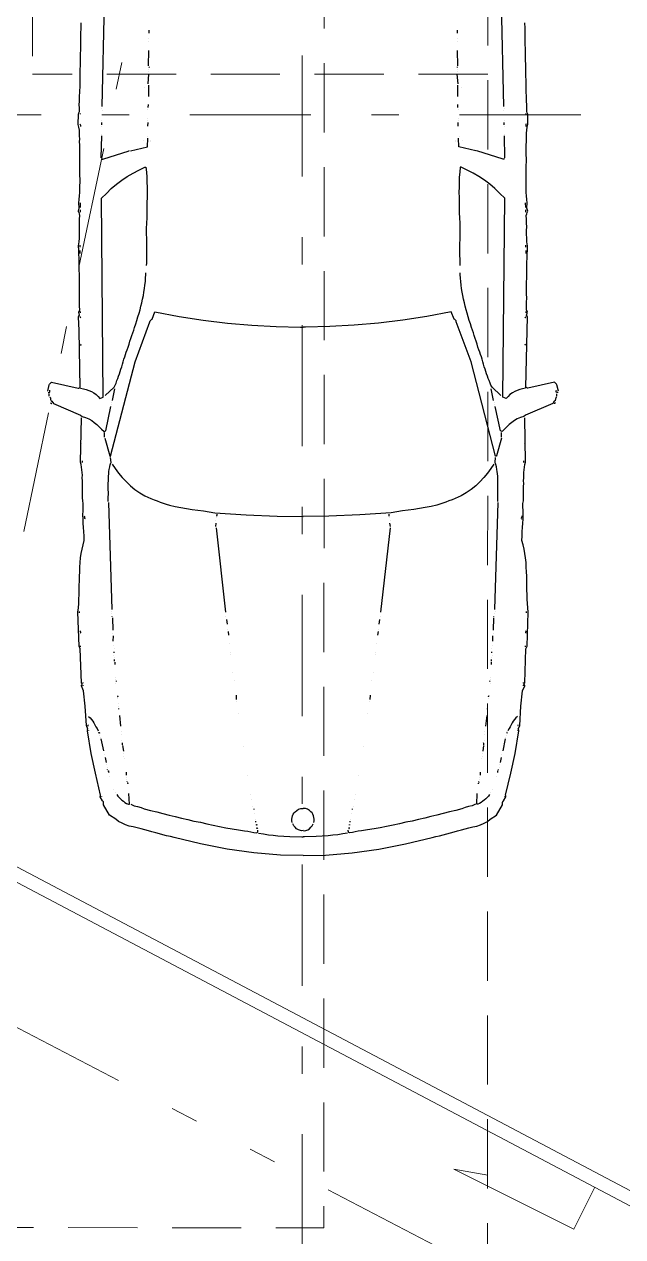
# Model space of a CAD drawing. Header units: metres. Extents: x -45 to 1930, y -347 to 488.
# Drawn here: x 34.151 to 36.345, y -30.625 to -26.179 of the extents above; entities that cross this region are included whole.
import ezdxf

# ---------------------------------------------------------------- set-up
doc = ezdxf.new("R2010")
doc.units = ezdxf.units.M
for name, pattern in [('GETRENNT', [31.75, 12.7, -6.35, 0, -6.35, 0, -6.35]), ('ČERCHOVANÁ', [25.4, 12.7, -6.35, 0, -6.35]), ('ČÁRKOVANÁ', [19.05, 12.7, -6.35])]:
    doc.linetypes.add(name, pattern=pattern)
for name, color, linetype in [('OSA', 7, 'ČERCHOVANÁ'), ('srafy sklo', 252, 'Continuous'), ('zariz.predmety', 203, 'Continuous'), ('ZDIVO', 1, 'Continuous')]:
    doc.layers.add(name, color=color, linetype=linetype)

# ---------------------------------------------------------------- blocks, each defined once
blk = doc.blocks.new('BMW5cpud')
for points in [[(1.7415, 0.9347), (1.7415, 0.9339), (1.7415, 0.9331), (1.7407, 0.9323), (1.7407, 0.9307), (1.7414, 0.9291), (1.7438, 0.9283), (1.7463, 0.9282), (1.7495, 0.929)], [(1.7456, 0.9363), (1.7696, 0.931), (1.772, 0.9294), (1.7744, 0.9269), (1.7767, 0.9244), (1.7783, 0.922), (1.7572, 0.8243), (1.7572, 0.8226), (1.758, 0.8202), (1.7587, 0.8186), (1.7595, 0.817), (1.9687, 0.8212), (2.0178, 0.8227), (2.025, 0.8194), (2.0355, 0.8224), (2.0435, 0.819), (2.058, 0.8196), (2.0724, 0.8193), (2.0869, 0.8199), (2.1022, 0.8196), (2.1167, 0.8193), (2.1312, 0.8198), (2.1456, 0.8196), (2.1601, 0.8201), (2.1746, 0.8199), (2.1899, 0.8204), (2.2044, 0.8209), (2.2188, 0.8207), (2.2341, 0.8212), (2.2486, 0.8217), (2.2631, 0.8223), (2.2784, 0.8228), (2.2928, 0.8209), (2.3065, 0.8199), (2.321, 0.8196), (2.3346, 0.8194), (2.3483, 0.8199), (2.362, 0.8197), (2.3765, 0.8194), (2.3901, 0.8184), (2.3958, 0.8199), (2.4006, 0.8214), (2.4039, 0.8229), (2.4063, 0.8237), (2.4167, 0.8203), (2.4368, 0.8215), (2.4489, 0.8205), (2.4617, 0.8195), (2.4738, 0.8184), (2.4866, 0.8182), (2.4987, 0.818), (2.5116, 0.8178), (2.5236, 0.8175), (2.5365, 0.8181), (2.5494, 0.8179), (2.5615, 0.8185), (2.5743, 0.8182), (2.5872, 0.8188), (2.5993, 0.8186), (2.6121, 0.8183), (2.625, 0.8181), (2.6379, 0.8179), (2.6491, 0.8185), (2.6596, 0.8191), (2.6709, 0.8189), (2.6813, 0.8195), (2.6918, 0.8193), (2.7023, 0.8199), (2.7136, 0.8221), (2.724, 0.8243), (2.7618, 0.8236), (2.7666, 0.8219), (2.7714, 0.8202), (2.7763, 0.8202), (2.7819, 0.8201), (2.7875, 0.82), (2.7932, 0.8207), (2.7988, 0.8206), (2.8052, 0.8196), (2.8253, 0.8193), (2.8446, 0.8181), (2.8639, 0.8178), (2.8832, 0.8174), (2.9033, 0.817), (2.9226, 0.8167), (2.9419, 0.8163), (2.9612, 0.816), (2.9805, 0.8156), (2.9998, 0.8153), (3.0191, 0.8149), (3.0384, 0.8146), (3.0577, 0.8142), (3.077, 0.8139), (3.0963, 0.8135)], [(1.7237, 0.9286), (1.7221, 0.9271), (1.7213, 0.9263), (1.7197, 0.9263), (1.718, 0.9255), (1.7164, 0.9255), (1.7148, 0.9256), (1.7132, 0.9248), (1.7108, 0.924), (1.7107, 0.9232), (1.7099, 0.9225), (1.7091, 0.9217), (1.7091, 0.9209), (1.7001, 0.9154), (1.6573, 0.8156), (1.6524, 0.8093), (1.6489, 0.7973), (1.6447, 0.7853), (1.6381, 0.775), (1.6315, 0.7654), (1.6232, 0.7559), (1.615, 0.7472), (1.6068, 0.7385), (1.5978, 0.7298), (1.6009, 0.7233), (1.6891, 0.7049)], [(1.702, 0.9258), (1.7019, 0.9242), (1.7019, 0.9234), (1.7011, 0.9218), (1.7011, 0.921)], [(1.7052, 0.9266), (1.7052, 0.9266)], [(1.7278, 0.931), (1.7358, 0.9308)], [(0.0433, 0), (0.0448, 0.0824), (0.0531, 0.1804), (0.0669, 0.2783), (0.0856, 0.3761), (0.1099, 0.473), (0.1133, 0.4866), (0.116, 0.5002), (0.1195, 0.5139), (0.1229, 0.5266), (0.1264, 0.5403), (0.1299, 0.5539), (0.1333, 0.5667), (0.1376, 0.5803), (0.141, 0.5939), (0.1445, 0.6083), (0.148, 0.6227), (0.1515, 0.6371), (0.1557, 0.6507), (0.1616, 0.6635), (0.1683, 0.6762), (0.1765, 0.6865), (0.1914, 0.7096), (0.2296, 0.7314), (0.2393, 0.7313), (0.2401, 0.732), (0.2417, 0.7328), (0.2425, 0.7344), (0.2442, 0.7352), (0.258, 0.7438), (0.2596, 0.7438), (0.2604, 0.7429), (0.262, 0.7429), (0.2644, 0.7421), (0.3452, 0.7615), (0.4179, 0.7771), (0.5002, 0.7908), (0.5018, 0.7916), (0.5034, 0.7908), (0.505, 0.79), (0.5066, 0.7891), (0.5203, 0.7945), (0.5904, 0.7989), (0.6476, 0.8051), (0.6655, 0.8128), (0.6671, 0.8127), (0.6679, 0.8127), (0.6695, 0.8111), (0.6711, 0.8103), (0.6726, 0.8102), (0.6735, 0.811), (0.6751, 0.8118), (0.6759, 0.8126), (0.8007, 0.8167), (0.8112, 0.8214), (0.9352, 0.8256), (0.9512, 0.8237), (0.9673, 0.8226), (0.9834, 0.8215), (1.0002, 0.8211), (1.0163, 0.8209), (1.0332, 0.8205), (1.0501, 0.8202), (1.067, 0.8199), (1.0839, 0.8188), (1.1007, 0.8185), (1.1176, 0.8174), (1.1345, 0.8155), (1.1505, 0.8136), (1.1665, 0.8101), (1.1826, 0.8066), (1.1986, 0.8023), (1.2147, 0.8028), (1.2308, 0.8033), (1.2461, 0.8046), (1.2614, 0.8059), (1.2767, 0.8065), (1.292, 0.807), (1.3072, 0.8067), (1.3233, 0.8056), (1.3338, 0.8062), (1.3443, 0.8077), (1.3547, 0.8083), (1.3652, 0.8081), (1.3757, 0.8087), (1.3861, 0.8085), (1.3965, 0.8083), (1.407, 0.8089), (1.4175, 0.8087), (1.4279, 0.8093), (1.4376, 0.8092), (1.4481, 0.8098), (1.4578, 0.8112), (1.4674, 0.8118), (1.4771, 0.8133), (1.486, 0.8155), (1.6484, 0.8126)], [(0.6678, 0.8079), (0.6678, 0.8079), (0.667, 0.8071), (0.6654, 0.8071), (0.6654, 0.8071)], [(0.6774, 0.8077), (0.6774, 0.8077), (0.6766, 0.8069), (0.6758, 0.807), (0.6758, 0.807)], [(0.8087, 0.8158), (0.8087, 0.8158), (0.8103, 0.8158), (0.8111, 0.8158), (0.8119, 0.8157)], [(0.8666, 0.818), (0.8658, 0.8172), (0.865, 0.8172), (0.8634, 0.8164), (0.8626, 0.8156), (0.8626, 0.8156), (0.861, 0.8156), (0.8602, 0.8165), (0.8586, 0.8173)], [(0.9326, 0.8192), (0.9343, 0.8191), (0.935, 0.8191), (0.9367, 0.8191), (0.9374, 0.8191)], [(1.2886, 0.8022), (1.2854, 0.8015), (1.283, 0.8007), (1.2798, 0.8), (1.2766, 0.8009)], [(1.4842, 0.8091), (1.4859, 0.8091), (1.4867, 0.8091), (1.4883, 0.8091), (1.4899, 0.809)], [(1.5527, 0.8111), (1.5527, 0.8111)], [(1.7563, 0.8154), (1.7545, 0.805), (1.7519, 0.7946), (1.7485, 0.785), (1.7443, 0.7762), (1.7393, 0.7675), (1.7335, 0.7587), (1.7269, 0.7516), (1.7188, 0.7445), (1.7242, 0.7324), (2.453, 0.7392), (2.4712, 0.7212), (2.4886, 0.7031), (2.5043, 0.6844), (2.5192, 0.6648), (2.5325, 0.6444), (2.545, 0.6233), (2.5567, 0.6022), (2.5668, 0.5795), (2.5667, 0.5786), (2.5667, 0.5771), (2.5667, 0.5762), (2.5667, 0.5762), (2.549, 0.5742), (2.5304, 0.5729), (2.5119, 0.5724), (2.4942, 0.5719), (2.4749, 0.5715), (2.4564, 0.5718), (2.4379, 0.5722), (2.4186, 0.5725), (2.4001, 0.5728), (2.3808, 0.5732), (2.3615, 0.5743), (2.3423, 0.5747), (2.3237, 0.575), (2.3044, 0.5746), (2.2851, 0.5741), (2.2666, 0.5737), (2.2578, 0.5738), (2.2489, 0.574), (2.2409, 0.5741), (2.232, 0.5743), (2.224, 0.5744), (2.2152, 0.5746), (2.2071, 0.5747)], [(1.9147, 0.8158), (1.9147, 0.815), (1.9163, 0.8141), (1.9171, 0.8149), (1.9179, 0.8157)], [(2.0153, 0.8163), (2.0153, 0.8155), (2.0169, 0.8147), (2.0177, 0.8155), (2.0185, 0.8163)], [(2.0378, 0.8167), (2.037, 0.8168), (2.0354, 0.8168), (2.0346, 0.8168), (2.033, 0.8168)], [(2.251, 0.8177), (2.2614, 0.8175)], [(2.2735, 0.8173), (2.2815, 0.8171)], [(2.4022, 0.8165), (2.4102, 0.8164)], [(2.4198, 0.8162), (2.4367, 0.8159)], [(2.7263, 0.8179), (2.7239, 0.8171), (2.7215, 0.8163), (2.7183, 0.8164), (2.7159, 0.8164)], [(2.7641, 0.818), (2.7641, 0.818), (2.7625, 0.8172), (2.7617, 0.8172), (2.7609, 0.8172)], [(0.5017, 0.7868), (0.5017, 0.7868), (0.5009, 0.7868), (0.5001, 0.7868), (0.5001, 0.7868)], [(0.5524, 0.7867), (0.5482, 0.7803), (0.5425, 0.7756), (0.536, 0.7709), (0.5295, 0.767), (0.523, 0.7631), (0.5157, 0.7592), (0.5084, 0.7553), (0.501, 0.7506)], [(0.5186, 0.7889), (0.5186, 0.7881), (0.5202, 0.7873), (0.521, 0.7881), (0.5219, 0.7889)], [(0.2595, 0.7389), (0.2595, 0.7389), (0.2587, 0.739), (0.2579, 0.739), (0.2579, 0.739)], [(0.354, 0.7155), (0.3532, 0.7139), (0.3516, 0.7131), (0.3499, 0.7131), (0.3475, 0.7124)], [(0.3581, 0.717), (0.3581, 0.717), (0.3588, 0.717), (0.3597, 0.717), (0.3597, 0.717)], [(0.3677, 0.7185), (0.3677, 0.7185)], [(0.3766, 0.7199), (0.3766, 0.7199)], [(0.4024, 0.7259), (0.3847, 0.7222)], [(0.413, 0.7289), (0.413, 0.7289)], [(0.4711, 0.7415), (0.4275, 0.7319)], [(0.4751, 0.7422), (0.4751, 0.7422)], [(0.4832, 0.7445), (0.4832, 0.7445)], [(0.4945, 0.7475), (0.4938, 0.7475), (0.4929, 0.7468), (0.4921, 0.7468), (0.4913, 0.7468), (0.4921, 0.7476), (0.4929, 0.7484), (0.4938, 0.7484), (0.4945, 0.7475)], [(1.3377, 0.7137), (0.945, 0.7015)], [(1.3417, 0.7144), (1.3498, 0.7142), (1.3586, 0.7141), (1.3667, 0.7139), (1.3755, 0.7138), (1.3836, 0.7144), (1.3916, 0.7143), (1.4005, 0.7141), (1.4085, 0.714), (1.4174, 0.7138), (1.4254, 0.7137), (1.4343, 0.7135), (1.4423, 0.7126), (1.4511, 0.7116), (1.4591, 0.7106), (1.468, 0.7089), (1.4768, 0.7071), (1.4784, 0.7063), (1.4807, 0.7054), (1.4823, 0.7046), (1.4839, 0.7038), (1.5025, 0.7058)], [(1.5736, 0.7271), (1.5082, 0.7089), (1.5074, 0.709), (1.5074, 0.7082), (1.5073, 0.7073), (1.5073, 0.7057), (1.8532, 0.6158), (2.0002, 0.5616), (2.0034, 0.5608), (2.0057, 0.5583), (2.0081, 0.5559), (2.0097, 0.5534), (2.0368, 0.5432), (2.0199, 0.4543), (2.0063, 0.3661), (1.995, 0.277), (1.9878, 0.1878), (1.9829, 0.0986), (1.9804, 0.0094), (1.9804, 0)], [(1.5769, 0.7278), (1.5938, 0.7275)], [(1.7297, 0.725), (1.7605, 0.6931), (1.7684, 0.6889), (1.7756, 0.6856), (1.7844, 0.6822), (1.7924, 0.6788), (1.8012, 0.6763), (1.8092, 0.6729), (1.8179, 0.6703), (1.8268, 0.6677), (1.8356, 0.6644), (1.8443, 0.6618), (1.854, 0.6592), (1.8627, 0.6566), (1.8716, 0.654), (1.8803, 0.6507), (1.8883, 0.6481), (1.8971, 0.6447), (1.9075, 0.6413), (1.9179, 0.6379), (1.9291, 0.6345), (1.9395, 0.6311), (1.9499, 0.6277), (1.9595, 0.6243), (1.9699, 0.6209), (1.9795, 0.6175), (1.9923, 0.6133), (2.005, 0.609), (2.0179, 0.6055), (2.0315, 0.6013), (2.0443, 0.5978), (2.0571, 0.5944), (2.0699, 0.5917), (2.0827, 0.5883), (2.0963, 0.5856), (2.1092, 0.5838), (2.122, 0.5811), (2.1348, 0.5801), (2.1477, 0.5782), (2.1605, 0.5772), (2.1734, 0.5762), (2.1798, 0.576)], [(2.5986, 0.7381), (2.5978, 0.7374), (2.597, 0.7366), (2.5962, 0.7358), (2.5961, 0.7342), (2.6265, 0.6371), (2.6285, 0.6371)], [(2.6018, 0.7397), (2.6822, 0.7382)], [(2.6887, 0.7397), (2.6887, 0.7397)], [(2.7161, 0.7392), (2.7161, 0.7392)], [(2.7225, 0.7375), (2.7305, 0.7374)], [(2.737, 0.7389), (2.737, 0.7389)], [(2.7603, 0.7368), (2.7603, 0.7368)], [(2.7739, 0.7366), (2.7739, 0.7366)], [(2.782, 0.738), (2.782, 0.738)], [(2.7892, 0.7363), (3.1687, 0.7278), (3.1385, 0.5674), (3.1368, 0.5667), (3.136, 0.5667), (3.1336, 0.5659), (3.1312, 0.5659)], [(0.2666, 0.6833), (0.2609, 0.6794), (0.2559, 0.6747), (0.251, 0.6699), (0.2461, 0.6644), (0.242, 0.6588), (0.2378, 0.6533), (0.2345, 0.6469), (0.232, 0.6405), (0.2319, 0.6389), (0.2319, 0.6381), (0.2319, 0.6365), (0.2319, 0.6365), (0.2705, 0.6382)], [(0.2755, 0.688), (0.2755, 0.688)], [(0.286, 0.6934), (0.286, 0.6934)], [(0.3322, 0.7094), (0.3322, 0.7094)], [(0.4963, 0.667), (0.4963, 0.667)], [(0.5568, 0.6732), (0.5181, 0.6691)], [(0.5801, 0.676), (0.5801, 0.676), (0.5817, 0.676), (0.5825, 0.676), (0.5825, 0.676)], [(0.5898, 0.6774), (0.5898, 0.6774)], [(0.5994, 0.6772), (0.5994, 0.6772)], [(0.6172, 0.6817), (0.6172, 0.6817)], [(0.6285, 0.6807), (0.6285, 0.6807), (0.6268, 0.68), (0.626, 0.6792), (0.6252, 0.6792)], [(0.6744, 0.6863), (0.6744, 0.6863)], [(0.6833, 0.6854), (0.6833, 0.6854), (0.6824, 0.6846), (0.6808, 0.6838), (0.6808, 0.6838)], [(0.6881, 0.6861), (0.6881, 0.6861)], [(0.6946, 0.6884), (0.6946, 0.6884)], [(0.7517, 0.6897), (0.7437, 0.6899)], [(0.7558, 0.6913), (0.7574, 0.6913), (0.759, 0.6912), (0.7598, 0.6912), (0.7614, 0.6912)], [(0.7686, 0.6927), (0.7686, 0.6927)], [(0.7783, 0.6949), (0.7783, 0.6949)], [(0.7863, 0.6923), (0.7863, 0.6923), (0.7879, 0.6923), (0.7888, 0.6923), (0.7896, 0.6923)], [(0.8032, 0.692), (0.8032, 0.692)], [(0.8129, 0.6959), (0.8129, 0.6959)], [(0.829, 0.6956), (0.8491, 0.6952)], [(0.8556, 0.6975), (0.8556, 0.6975)], [(0.9152, 0.6988), (0.8701, 0.6972)], [(0.9192, 0.6996), (0.9192, 0.6996), (0.92, 0.6996), (0.9208, 0.6995), (0.9208, 0.6995)], [(0.9297, 0.7018), (0.9297, 0.7018)], [(0.937, 0.7041), (0.937, 0.7041)], [(1.4782, 0.6998), (1.462, 0.6889), (1.4456, 0.6763), (1.4293, 0.6629), (1.4138, 0.6479), (1.399, 0.6329), (1.385, 0.6163), (1.3726, 0.598), (1.3626, 0.5797), (1.3568, 0.5685), (1.3518, 0.5582), (1.3475, 0.5462), (1.3433, 0.535), (1.3391, 0.5238), (1.3349, 0.5126), (1.3314, 0.5014), (1.328, 0.4902), (1.3228, 0.4694), (1.3192, 0.4477), (1.3156, 0.4269), (1.312, 0.4061), (1.3092, 0.3852), (1.3065, 0.3651), (1.3036, 0.3443), (1.3001, 0.3234), (1.2923, 0.2085), (1.2878, 0.0944), (1.2861, 0)], [(1.6963, 0.7023), (1.6963, 0.7023)], [(1.7035, 0.7022), (1.7035, 0.7022)], [(1.7115, 0.6988), (1.7548, 0.69)], [(0.231, 0.6317), (0.226, 0.6197), (0.2225, 0.6069), (0.2191, 0.5941), (0.2148, 0.5821), (0.2088, 0.5597), (0.2035, 0.5364), (0.1975, 0.514), (0.1914, 0.4908), (0.1862, 0.4684), (0.1802, 0.446), (0.1749, 0.4228), (0.1697, 0.4003), (0.1652, 0.3763), (0.16, 0.353), (0.1547, 0.3298), (0.1503, 0.3058), (0.145, 0.2833), (0.1414, 0.2601), (0.137, 0.2368), (0.1341, 0.2143), (0.1323, 0.2023), (0.1297, 0.1911), (0.1279, 0.1807), (0.1269, 0.1703), (0.1277, 0.1678), (0.13, 0.1661), (0.1332, 0.1653), (0.1357, 0.1653)], [(0.3109, 0.6439), (0.3101, 0.6439), (0.3084, 0.6431), (0.3076, 0.6423), (0.306, 0.6424)], [(0.3149, 0.6446), (0.3149, 0.6446), (0.3157, 0.6446), (0.3165, 0.6446), (0.3165, 0.6446)], [(0.323, 0.6469), (0.323, 0.6469)], [(0.331, 0.6467), (0.331, 0.6467)], [(0.3488, 0.6488), (0.3383, 0.649)], [(0.3988, 0.656), (0.3988, 0.656)], [(0.4068, 0.6574), (0.4068, 0.6574)], [(0.4157, 0.6572), (0.4157, 0.6572)], [(0.4463, 0.6615), (0.4262, 0.6587)], [(0.4496, 0.6623), (0.4512, 0.6622), (0.4528, 0.6622), (0.4536, 0.6622), (0.456, 0.6621)], [(0.4641, 0.6644), (0.4641, 0.6644)], [(0.4874, 0.6664), (0.4874, 0.6664)], [(2.6265, 0.6331), (2.6414, 0.5709), (2.6736, 0.5695)], [(2.6633, 0.5833), (2.6633, 0.5833)], [(2.8604, 0.5813), (2.8604, 0.5813)], [(2.6613, 0.5576), (2.6613, 0.5576)], [(2.6653, 0.5576), (2.6653, 0.5576)], [(2.68, 0.5718), (2.68, 0.5718)], [(2.717, 0.5687), (2.7314, 0.5684)], [(2.7387, 0.5707), (2.7387, 0.5707)], [(2.746, 0.5706), (2.746, 0.5706)], [(2.7789, 0.57), (2.7789, 0.57)], [(2.7861, 0.5674), (2.7966, 0.5672)], [(2.8682, 0.5667), (2.8263, 0.5667)], [(2.8722, 0.5683), (2.9083, 0.5652)], [(2.9172, 0.5674), (2.9172, 0.5674)], [(2.9245, 0.5673), (2.9245, 0.5673)], [(2.9349, 0.5655), (2.9349, 0.5655), (2.9341, 0.5647), (2.9325, 0.5648), (2.9325, 0.5648)], [(2.9381, 0.5671), (2.9953, 0.566)], [(3.0275, 0.5678), (3.0275, 0.5678)], [(3.0403, 0.5676), (3.0403, 0.5676)], [(3.0692, 0.5655), (3.0588, 0.5649)], [(1.2453, 0.3188), (0.935, 0.2842)], [(1.2501, 0.3203), (1.2621, 0.3185)], [(1.271, 0.3199), (1.271, 0.3199)], [(1.2814, 0.3181), (1.2814, 0.3181)], [(1.2879, 0.3156), (1.2894, 0.3156), (1.291, 0.3155), (1.2919, 0.3155), (1.2943, 0.3155)], [(0.7866, 0.2668), (0.7866, 0.2668)], [(0.8213, 0.2694), (0.8213, 0.2694)], [(0.8648, 0.275), (0.8511, 0.2729)], [(0.8737, 0.2781), (0.8737, 0.2781)], [(0.9091, 0.2807), (0.8914, 0.2778)], [(0.9197, 0.2845), (0.9197, 0.2845)], [(0.5633, 0.2379), (0.5633, 0.2379)], [(0.6068, 0.2427), (0.6068, 0.2427)], [(0.631, 0.2455), (0.6149, 0.245)], [(0.6834, 0.2518), (0.6834, 0.2518)], [(0.7149, 0.2577), (0.7149, 0.2577)], [(0.7785, 0.2646), (0.7785, 0.2646)], [(0.1986, 0.1786), (0.1986, 0.1786)], [(0.2139, 0.1807), (0.2139, 0.1807), (0.2131, 0.1799), (0.2115, 0.18), (0.2115, 0.18)], [(0.2221, 0.1838), (0.2221, 0.1838)], [(0.2479, 0.1882), (0.2479, 0.1882)], [(0.2688, 0.191), (0.2688, 0.191)], [(0.3374, 0.2042), (0.3374, 0.2042)], [(0.4447, 0.22), (0.4447, 0.22)], [(0.1251, 0.163), (0.1224, 0.1454), (0.1197, 0.1269), (0.1177, 0.1093), (0.1158, 0.0924), (0.1134, 0.0482), (0.1118, 0.0048), (0.1118, 0)], [(0.1454, 0.1699), (0.1454, 0.1699), (0.1445, 0.1683), (0.1429, 0.1675), (0.1429, 0.1675), (0.1421, 0.1684), (0.1429, 0.1691), (0.1446, 0.1699), (0.1454, 0.1699)], [(0.1559, 0.1705), (0.1559, 0.1705), (0.1566, 0.1705), (0.1566, 0.1705), (0.1566, 0.1705), (0.1566, 0.1697), (0.155, 0.1697), (0.1542, 0.1705), (0.1559, 0.1705)], [(0.1655, 0.1727), (0.1655, 0.1727), (0.1672, 0.1727), (0.168, 0.1727), (0.1687, 0.1727)], [(0.1769, 0.1749), (0.1769, 0.1749)], [(0.0433, 0), (0.0448, -0.0824), (0.0531, -0.1804), (0.0669, -0.2783), (0.0856, -0.3761), (0.1099, -0.473), (0.1133, -0.4866), (0.116, -0.5002), (0.1195, -0.5139), (0.1229, -0.5266), (0.1264, -0.5403), (0.1299, -0.5539), (0.1333, -0.5667), (0.1376, -0.5803), (0.141, -0.5939), (0.1445, -0.6083), (0.148, -0.6227), (0.1515, -0.6371), (0.1557, -0.6507), (0.1616, -0.6635), (0.1683, -0.6762), (0.1765, -0.6865), (0.1914, -0.7096), (0.2296, -0.7314), (0.2393, -0.7313), (0.2401, -0.732), (0.2417, -0.7328), (0.2425, -0.7344), (0.2442, -0.7352), (0.258, -0.7438), (0.2596, -0.7438), (0.2604, -0.7429), (0.262, -0.7429), (0.2644, -0.7421), (0.3452, -0.7615), (0.4179, -0.7771), (0.5002, -0.7908), (0.5018, -0.7916), (0.5034, -0.7908), (0.505, -0.79), (0.5066, -0.7891), (0.5203, -0.7945), (0.5904, -0.7989), (0.6476, -0.8051), (0.6655, -0.8128), (0.6671, -0.8127), (0.6679, -0.8127), (0.6695, -0.8111), (0.6711, -0.8103), (0.6726, -0.8102), (0.6735, -0.811), (0.6751, -0.8118), (0.6759, -0.8126), (0.8007, -0.8167), (0.8112, -0.8214), (0.9352, -0.8256), (0.9512, -0.8237), (0.9673, -0.8226), (0.9834, -0.8215), (1.0002, -0.8211), (1.0163, -0.8209), (1.0332, -0.8205), (1.0501, -0.8202), (1.067, -0.8199), (1.0839, -0.8188), (1.1007, -0.8185), (1.1176, -0.8174), (1.1345, -0.8155), (1.1505, -0.8136), (1.1665, -0.8101), (1.1826, -0.8066), (1.1986, -0.8023), (1.2147, -0.8028), (1.2308, -0.8033), (1.2461, -0.8046), (1.2614, -0.8059), (1.2767, -0.8065), (1.292, -0.807), (1.3072, -0.8067), (1.3233, -0.8056), (1.3338, -0.8062), (1.3443, -0.8077), (1.3547, -0.8083), (1.3652, -0.8081), (1.3757, -0.8087), (1.3861, -0.8085), (1.3965, -0.8083), (1.407, -0.8089), (1.4175, -0.8087), (1.4279, -0.8093), (1.4376, -0.8092), (1.4481, -0.8098), (1.4578, -0.8112), (1.4674, -0.8118), (1.4771, -0.8133), (1.486, -0.8155), (1.6484, -0.8126)], [(0.1251, -0.163), (0.1224, -0.1454), (0.1197, -0.1269), (0.1177, -0.1093), (0.1158, -0.0924), (0.1134, -0.0482), (0.1118, -0.0048), (0.1118, 0)], [(0.135, 0), (0.1344, 0.006), (0.137, 0.0172), (0.1411, 0.0236), (0.1468, 0.0291), (0.1526, 0.0338), (0.1591, 0.0369)], [(0.135, 0), (0.1344, -0.006), (0.137, -0.0172), (0.1411, -0.0236), (0.1468, -0.0291), (0.1526, -0.0338), (0.1591, -0.0369)], [(0.1647, 0.0401), (0.1704, 0.0407), (0.1768, 0.0406), (0.1832, 0.0397), (0.1888, 0.0388), (0.1944, 0.0363), (0.2, 0.033), (0.204, 0.0289), (0.2079, 0.0232), (0.2134, 0.0166), (0.2156, 0.0086), (0.2162, 0)], [(0.1647, -0.0401), (0.1704, -0.0407), (0.1768, -0.0406), (0.1832, -0.0397), (0.1888, -0.0388), (0.1944, -0.0363), (0.2, -0.033), (0.204, -0.0289), (0.2079, -0.0232), (0.2134, -0.0166), (0.2156, -0.0086), (0.2162, 0)], [(1.4782, -0.6998), (1.462, -0.6889), (1.4456, -0.6763), (1.4293, -0.6629), (1.4138, -0.6479), (1.399, -0.6329), (1.385, -0.6163), (1.3726, -0.598), (1.3626, -0.5797), (1.3568, -0.5685), (1.3518, -0.5582), (1.3475, -0.5462), (1.3433, -0.535), (1.3391, -0.5238), (1.3349, -0.5126), (1.3314, -0.5014), (1.328, -0.4902), (1.3228, -0.4694), (1.3192, -0.4477), (1.3156, -0.4269), (1.312, -0.4061), (1.3092, -0.3852), (1.3065, -0.3651), (1.3036, -0.3443), (1.3001, -0.3234), (1.2923, -0.2085), (1.2878, -0.0944), (1.2861, 0)], [(1.5736, -0.7271), (1.5082, -0.7089), (1.5074, -0.709), (1.5074, -0.7082), (1.5073, -0.7073), (1.5073, -0.7057), (1.8532, -0.6158), (2.0002, -0.5616), (2.0034, -0.5608), (2.0057, -0.5583), (2.0081, -0.5559), (2.0097, -0.5534), (2.0368, -0.5432), (2.0199, -0.4543), (2.0063, -0.3661), (1.995, -0.277), (1.9878, -0.1878), (1.9829, -0.0986), (1.9804, -0.0094), (1.9804, 0)], [(0.231, -0.6317), (0.226, -0.6197), (0.2225, -0.6069), (0.2191, -0.5941), (0.2148, -0.5821), (0.2088, -0.5597), (0.2035, -0.5364), (0.1975, -0.514), (0.1914, -0.4908), (0.1862, -0.4684), (0.1802, -0.446), (0.1749, -0.4228), (0.1697, -0.4003), (0.1652, -0.3763), (0.16, -0.353), (0.1547, -0.3298), (0.1503, -0.3058), (0.145, -0.2833), (0.1414, -0.2601), (0.137, -0.2368), (0.1341, -0.2143), (0.1323, -0.2023), (0.1297, -0.1911), (0.1279, -0.1807), (0.1269, -0.1703), (0.1277, -0.1678), (0.13, -0.1661), (0.1332, -0.1653), (0.1357, -0.1653)], [(0.1454, -0.1699), (0.1454, -0.1699), (0.1445, -0.1683), (0.1429, -0.1675), (0.1429, -0.1675), (0.1421, -0.1684), (0.1429, -0.1691), (0.1446, -0.1699), (0.1454, -0.1699)], [(0.1559, -0.1705), (0.1559, -0.1705), (0.1566, -0.1705), (0.1566, -0.1705), (0.1566, -0.1705), (0.1566, -0.1697), (0.155, -0.1697), (0.1542, -0.1705), (0.1559, -0.1705)], [(0.1655, -0.1727), (0.1655, -0.1727), (0.1672, -0.1727), (0.168, -0.1727), (0.1687, -0.1727)], [(0.1769, -0.1749), (0.1769, -0.1749)], [(0.1986, -0.1786), (0.1986, -0.1786)], [(0.2139, -0.1807), (0.2139, -0.1807), (0.2131, -0.1799), (0.2115, -0.18), (0.2115, -0.18)], [(0.2221, -0.1838), (0.2221, -0.1838)], [(0.2479, -0.1882), (0.2479, -0.1882)], [(0.2688, -0.191), (0.2688, -0.191)], [(0.3374, -0.2042), (0.3374, -0.2042)], [(0.4447, -0.22), (0.4447, -0.22)], [(0.5633, -0.2379), (0.5633, -0.2379)], [(0.6068, -0.2427), (0.6068, -0.2427)], [(0.631, -0.2455), (0.6149, -0.245)], [(0.6834, -0.2518), (0.6834, -0.2518)], [(0.7149, -0.2577), (0.7149, -0.2577)], [(0.7785, -0.2646), (0.7785, -0.2646)], [(0.7866, -0.2668), (0.7866, -0.2668)], [(0.8213, -0.2694), (0.8213, -0.2694)], [(0.8648, -0.275), (0.8511, -0.2729)], [(0.8737, -0.2781), (0.8737, -0.2781)], [(0.9091, -0.2807), (0.8914, -0.2778)], [(0.9197, -0.2845), (0.9197, -0.2845)], [(1.2453, -0.3188), (0.935, -0.2842)], [(1.2501, -0.3203), (1.2621, -0.3185)], [(1.271, -0.3199), (1.271, -0.3199)], [(1.2814, -0.3181), (1.2814, -0.3181)], [(1.2879, -0.3156), (1.2894, -0.3156), (1.291, -0.3155), (1.2919, -0.3155), (1.2943, -0.3155)], [(1.7563, -0.8154), (1.7545, -0.805), (1.7519, -0.7946), (1.7485, -0.785), (1.7443, -0.7762), (1.7393, -0.7675), (1.7335, -0.7587), (1.7269, -0.7516), (1.7188, -0.7445), (1.7242, -0.7324), (2.453, -0.7392), (2.4712, -0.7212), (2.4886, -0.7031), (2.5043, -0.6844), (2.5192, -0.6648), (2.5325, -0.6444), (2.545, -0.6233), (2.5567, -0.6022), (2.5668, -0.5795), (2.5667, -0.5786), (2.5667, -0.5771), (2.5667, -0.5762), (2.5667, -0.5762), (2.549, -0.5742), (2.5304, -0.5729), (2.5119, -0.5724), (2.4942, -0.5719), (2.4749, -0.5715), (2.4564, -0.5718), (2.4379, -0.5722), (2.4186, -0.5725), (2.4001, -0.5728), (2.3808, -0.5732), (2.3615, -0.5743), (2.3423, -0.5747), (2.3237, -0.575), (2.3044, -0.5746), (2.2851, -0.5741), (2.2666, -0.5737), (2.2578, -0.5738), (2.2489, -0.574), (2.2409, -0.5741), (2.232, -0.5743), (2.224, -0.5744), (2.2152, -0.5746), (2.2071, -0.5747)], [(1.7297, -0.725), (1.7605, -0.6931), (1.7684, -0.6889), (1.7756, -0.6856), (1.7844, -0.6822), (1.7924, -0.6788), (1.8012, -0.6763), (1.8092, -0.6729), (1.8179, -0.6703), (1.8268, -0.6677), (1.8356, -0.6644), (1.8443, -0.6618), (1.854, -0.6592), (1.8627, -0.6566), (1.8716, -0.654), (1.8803, -0.6507), (1.8883, -0.6481), (1.8971, -0.6447), (1.9075, -0.6413), (1.9179, -0.6379), (1.9291, -0.6345), (1.9395, -0.6311), (1.9499, -0.6277), (1.9595, -0.6243), (1.9699, -0.6209), (1.9795, -0.6175), (1.9923, -0.6133), (2.005, -0.609), (2.0179, -0.6055), (2.0315, -0.6013), (2.0443, -0.5978), (2.0571, -0.5944), (2.0699, -0.5917), (2.0827, -0.5883), (2.0963, -0.5856), (2.1092, -0.5838), (2.122, -0.5811), (2.1348, -0.5801), (2.1477, -0.5782), (2.1605, -0.5772), (2.1734, -0.5762), (2.1798, -0.576)], [(2.6265, -0.6331), (2.6414, -0.5709), (2.6736, -0.5695)], [(2.6613, -0.5576), (2.6613, -0.5576)], [(2.6653, -0.5576), (2.6653, -0.5576)], [(2.68, -0.5718), (2.68, -0.5718)], [(2.717, -0.5687), (2.7314, -0.5684)], [(2.7387, -0.5707), (2.7387, -0.5707)], [(2.746, -0.5706), (2.746, -0.5706)], [(2.7789, -0.57), (2.7789, -0.57)], [(2.7861, -0.5674), (2.7966, -0.5672)], [(2.7892, -0.7363), (3.1687, -0.7278), (3.1385, -0.5674), (3.1368, -0.5667), (3.136, -0.5667), (3.1336, -0.5659), (3.1312, -0.5659)], [(2.8682, -0.5667), (2.8263, -0.5667)], [(2.8722, -0.5683), (2.9083, -0.5652)], [(2.9172, -0.5674), (2.9172, -0.5674)], [(2.9245, -0.5673), (2.9245, -0.5673)], [(2.9349, -0.5655), (2.9349, -0.5655), (2.9341, -0.5647), (2.9325, -0.5648), (2.9325, -0.5648)], [(2.9381, -0.5671), (2.9953, -0.566)], [(3.0275, -0.5678), (3.0275, -0.5678)], [(3.0403, -0.5676), (3.0403, -0.5676)], [(3.0692, -0.5655), (3.0588, -0.5649)], [(2.6633, -0.5833), (2.6633, -0.5833)], [(2.8604, -0.5813), (2.8604, -0.5813)], [(0.2666, -0.6833), (0.2609, -0.6794), (0.2559, -0.6747), (0.251, -0.6699), (0.2461, -0.6644), (0.242, -0.6588), (0.2378, -0.6533), (0.2345, -0.6469), (0.232, -0.6405), (0.2319, -0.6389), (0.2319, -0.6381), (0.2319, -0.6365), (0.2319, -0.6365), (0.2705, -0.6382)], [(0.3109, -0.6439), (0.3101, -0.6439), (0.3084, -0.6431), (0.3076, -0.6423), (0.306, -0.6424)], [(0.3149, -0.6446), (0.3149, -0.6446), (0.3157, -0.6446), (0.3165, -0.6446), (0.3165, -0.6446)], [(0.323, -0.6469), (0.323, -0.6469)], [(0.331, -0.6467), (0.331, -0.6467)], [(0.3488, -0.6488), (0.3383, -0.649)], [(0.3988, -0.656), (0.3988, -0.656)], [(0.4068, -0.6574), (0.4068, -0.6574)], [(0.4157, -0.6572), (0.4157, -0.6572)], [(0.4463, -0.6615), (0.4262, -0.6587)], [(0.4496, -0.6623), (0.4512, -0.6622), (0.4528, -0.6622), (0.4536, -0.6622), (0.456, -0.6621)], [(0.4641, -0.6644), (0.4641, -0.6644)], [(0.4874, -0.6664), (0.4874, -0.6664)], [(2.5986, -0.7381), (2.5978, -0.7374), (2.597, -0.7366), (2.5962, -0.7358), (2.5961, -0.7342), (2.6265, -0.6371), (2.6285, -0.6371)], [(0.2755, -0.688), (0.2755, -0.688)], [(0.286, -0.6934), (0.286, -0.6934)], [(0.3322, -0.7094), (0.3322, -0.7094)], [(0.4963, -0.667), (0.4963, -0.667)], [(0.5568, -0.6732), (0.5181, -0.6691)], [(0.5801, -0.676), (0.5801, -0.676), (0.5817, -0.676), (0.5825, -0.676), (0.5825, -0.676)], [(0.5898, -0.6774), (0.5898, -0.6774)], [(0.5994, -0.6772), (0.5994, -0.6772)], [(0.6172, -0.6817), (0.6172, -0.6817)], [(0.6285, -0.6807), (0.6285, -0.6807), (0.6268, -0.68), (0.626, -0.6792), (0.6252, -0.6792)], [(0.6744, -0.6863), (0.6744, -0.6863)], [(0.6833, -0.6854), (0.6833, -0.6854), (0.6824, -0.6846), (0.6808, -0.6838), (0.6808, -0.6838)], [(0.6881, -0.6861), (0.6881, -0.6861)], [(0.6946, -0.6884), (0.6946, -0.6884)], [(0.7517, -0.6897), (0.7437, -0.6899)], [(0.7558, -0.6913), (0.7574, -0.6913), (0.759, -0.6912), (0.7598, -0.6912), (0.7614, -0.6912)], [(0.7686, -0.6927), (0.7686, -0.6927)], [(0.7783, -0.6949), (0.7783, -0.6949)], [(0.7863, -0.6923), (0.7863, -0.6923), (0.7879, -0.6923), (0.7888, -0.6923), (0.7896, -0.6923)], [(0.8032, -0.692), (0.8032, -0.692)], [(0.8129, -0.6959), (0.8129, -0.6959)], [(0.829, -0.6956), (0.8491, -0.6952)], [(0.8556, -0.6975), (0.8556, -0.6975)], [(0.9152, -0.6988), (0.8701, -0.6972)], [(0.9192, -0.6996), (0.9192, -0.6996), (0.92, -0.6996), (0.9208, -0.6995), (0.9208, -0.6995)], [(0.9297, -0.7018), (0.9297, -0.7018)], [(0.937, -0.7041), (0.937, -0.7041)], [(1.3377, -0.7137), (0.945, -0.7015)], [(1.3417, -0.7144), (1.3498, -0.7142), (1.3586, -0.7141), (1.3667, -0.7139), (1.3755, -0.7138), (1.3836, -0.7144), (1.3916, -0.7143), (1.4005, -0.7141), (1.4085, -0.714), (1.4174, -0.7138), (1.4254, -0.7137), (1.4343, -0.7135), (1.4423, -0.7126), (1.4511, -0.7116), (1.4591, -0.7106), (1.468, -0.7089), (1.4768, -0.7071), (1.4784, -0.7063), (1.4807, -0.7054), (1.4823, -0.7046), (1.4839, -0.7038), (1.5025, -0.7058)], [(1.7237, -0.9286), (1.7221, -0.9271), (1.7213, -0.9263), (1.7197, -0.9263), (1.718, -0.9255), (1.7164, -0.9255), (1.7148, -0.9256), (1.7132, -0.9248), (1.7108, -0.924), (1.7107, -0.9232), (1.7099, -0.9225), (1.7091, -0.9217), (1.7091, -0.9209), (1.7001, -0.9154), (1.6573, -0.8156), (1.6524, -0.8093), (1.6489, -0.7973), (1.6447, -0.7853), (1.6381, -0.775), (1.6315, -0.7654), (1.6232, -0.7559), (1.615, -0.7472), (1.6068, -0.7385), (1.5978, -0.7298), (1.6009, -0.7233), (1.6891, -0.7049)], [(1.6963, -0.7023), (1.6963, -0.7023)], [(1.7035, -0.7022), (1.7035, -0.7022)], [(1.7115, -0.6988), (1.7548, -0.69)], [(0.2595, -0.7389), (0.2595, -0.7389), (0.2587, -0.739), (0.2579, -0.739), (0.2579, -0.739)], [(0.354, -0.7155), (0.3532, -0.7139), (0.3516, -0.7131), (0.3499, -0.7131), (0.3475, -0.7124)], [(0.3581, -0.717), (0.3581, -0.717), (0.3588, -0.717), (0.3597, -0.717), (0.3597, -0.717)], [(0.3677, -0.7185), (0.3677, -0.7185)], [(0.3766, -0.7199), (0.3766, -0.7199)], [(0.4024, -0.7259), (0.3847, -0.7222)], [(0.413, -0.7289), (0.413, -0.7289)], [(0.4711, -0.7415), (0.4275, -0.7319)], [(0.4751, -0.7422), (0.4751, -0.7422)], [(0.4832, -0.7445), (0.4832, -0.7445)], [(0.4945, -0.7475), (0.4938, -0.7475), (0.4929, -0.7468), (0.4921, -0.7468), (0.4913, -0.7468), (0.4921, -0.7476), (0.4929, -0.7484), (0.4938, -0.7484), (0.4945, -0.7475)], [(0.5524, -0.7867), (0.5482, -0.7803), (0.5425, -0.7756), (0.536, -0.7709), (0.5295, -0.767), (0.523, -0.7631), (0.5157, -0.7592), (0.5084, -0.7553), (0.501, -0.7506)], [(1.5769, -0.7278), (1.5938, -0.7275)], [(2.6018, -0.7397), (2.6822, -0.7382)], [(2.6887, -0.7397), (2.6887, -0.7397)], [(2.7161, -0.7392), (2.7161, -0.7392)], [(2.7225, -0.7375), (2.7305, -0.7374)], [(2.737, -0.7389), (2.737, -0.7389)], [(2.7603, -0.7368), (2.7603, -0.7368)], [(2.7739, -0.7366), (2.7739, -0.7366)], [(2.782, -0.738), (2.782, -0.738)], [(0.5017, -0.7868), (0.5017, -0.7868), (0.5009, -0.7868), (0.5001, -0.7868), (0.5001, -0.7868)], [(0.5186, -0.7889), (0.5186, -0.7881), (0.5202, -0.7873), (0.521, -0.7881), (0.5219, -0.7889)], [(1.2886, -0.8022), (1.2854, -0.8015), (1.283, -0.8007), (1.2798, -0.8), (1.2766, -0.8009)], [(0.6678, -0.8079), (0.6678, -0.8079), (0.667, -0.8071), (0.6654, -0.8071), (0.6654, -0.8071)], [(0.6774, -0.8077), (0.6774, -0.8077), (0.6766, -0.8069), (0.6758, -0.807), (0.6758, -0.807)], [(0.8087, -0.8158), (0.8087, -0.8158), (0.8103, -0.8158), (0.8111, -0.8158), (0.8119, -0.8157)], [(0.8666, -0.818), (0.8658, -0.8172), (0.865, -0.8172), (0.8634, -0.8164), (0.8626, -0.8156), (0.8626, -0.8156), (0.861, -0.8156), (0.8602, -0.8165), (0.8586, -0.8173)], [(0.9326, -0.8192), (0.9343, -0.8191), (0.935, -0.8191), (0.9367, -0.8191), (0.9374, -0.8191)], [(1.4842, -0.8091), (1.4859, -0.8091), (1.4867, -0.8091), (1.4883, -0.8091), (1.4899, -0.809)], [(1.5527, -0.8111), (1.5527, -0.8111)], [(1.7456, -0.9363), (1.7696, -0.931), (1.772, -0.9294), (1.7744, -0.9269), (1.7767, -0.9244), (1.7783, -0.922), (1.7572, -0.8243), (1.7572, -0.8226), (1.758, -0.8202), (1.7587, -0.8186), (1.7595, -0.817), (1.9687, -0.8212), (2.0178, -0.8227), (2.025, -0.8194), (2.0355, -0.8224), (2.0435, -0.819), (2.058, -0.8196), (2.0724, -0.8193), (2.0869, -0.8199), (2.1022, -0.8196), (2.1167, -0.8193), (2.1312, -0.8198), (2.1456, -0.8196), (2.1601, -0.8201), (2.1746, -0.8199), (2.1899, -0.8204), (2.2044, -0.8209), (2.2188, -0.8207), (2.2341, -0.8212), (2.2486, -0.8217), (2.2631, -0.8223), (2.2784, -0.8228), (2.2928, -0.8209), (2.3065, -0.8199), (2.321, -0.8196), (2.3346, -0.8194), (2.3483, -0.8199), (2.362, -0.8197), (2.3765, -0.8194), (2.3901, -0.8184), (2.3958, -0.8199), (2.4006, -0.8214), (2.4039, -0.8229), (2.4063, -0.8237), (2.4167, -0.8203), (2.4368, -0.8215), (2.4489, -0.8205), (2.4617, -0.8195), (2.4738, -0.8184), (2.4866, -0.8182), (2.4987, -0.818), (2.5116, -0.8178), (2.5236, -0.8175), (2.5365, -0.8181), (2.5494, -0.8179), (2.5615, -0.8185), (2.5743, -0.8182), (2.5872, -0.8188), (2.5993, -0.8186), (2.6121, -0.8183), (2.625, -0.8181), (2.6379, -0.8179), (2.6491, -0.8185), (2.6596, -0.8191), (2.6709, -0.8189), (2.6813, -0.8195), (2.6918, -0.8193), (2.7023, -0.8199), (2.7136, -0.8221), (2.724, -0.8243), (2.7618, -0.8236), (2.7666, -0.8219), (2.7714, -0.8202), (2.7763, -0.8202), (2.7819, -0.8201), (2.7875, -0.82), (2.7932, -0.8207), (2.7988, -0.8206), (2.8052, -0.8196), (2.8253, -0.8193), (2.8446, -0.8181), (2.8639, -0.8178), (2.8832, -0.8174), (2.9033, -0.817), (2.9226, -0.8167), (2.9419, -0.8163), (2.9612, -0.816), (2.9805, -0.8156), (2.9998, -0.8153), (3.0191, -0.8149), (3.0384, -0.8146), (3.0577, -0.8142), (3.077, -0.8139), (3.0963, -0.8135)], [(1.9147, -0.8158), (1.9147, -0.815), (1.9163, -0.8141), (1.9171, -0.8149), (1.9179, -0.8157)], [(2.0153, -0.8163), (2.0153, -0.8155), (2.0169, -0.8147), (2.0177, -0.8155), (2.0185, -0.8163)], [(2.0378, -0.8167), (2.037, -0.8168), (2.0354, -0.8168), (2.0346, -0.8168), (2.033, -0.8168)], [(2.251, -0.8177), (2.2614, -0.8175)], [(2.2735, -0.8173), (2.2815, -0.8171)], [(2.4022, -0.8165), (2.4102, -0.8164)], [(2.4198, -0.8162), (2.4367, -0.8159)], [(2.7263, -0.8179), (2.7239, -0.8171), (2.7215, -0.8163), (2.7183, -0.8164), (2.7159, -0.8164)], [(2.7641, -0.818), (2.7641, -0.818), (2.7625, -0.8172), (2.7617, -0.8172), (2.7609, -0.8172)], [(1.702, -0.9258), (1.7019, -0.9242), (1.7019, -0.9234), (1.7011, -0.9218), (1.7011, -0.921)], [(1.7052, -0.9266), (1.7052, -0.9266)], [(1.7278, -0.931), (1.7358, -0.9308)], [(1.7415, -0.9347), (1.7415, -0.9339), (1.7415, -0.9331), (1.7407, -0.9323), (1.7407, -0.9307), (1.7414, -0.9291), (1.7438, -0.9283), (1.7463, -0.9282), (1.7495, -0.929)]]:
    blk.add_lwpolyline(points)

msp = doc.modelspace()

# ---------------------------------------------------------------- linework, layer by layer
at = {"layer": 'OSA', "color": 253, "lineweight": 0, "ltscale": 0.035}
for p, q in [((35.170321, -7.502112), (35.170321, -33.413828)), ((35.250707, -22.762585), (33.900389, -29.232436)), ((27.834617, -26.511121), (41.774547, -26.511121))]:
    msp.add_line(p, q, dxfattribs=at)
at = {"layer": 'srafy sklo', "linetype": 'Continuous', "lineweight": 0}
for p, q in [((36.166214, -30.596586), (35.725929, -30.376906)), ((35.725929, -30.376906), (35.850494, -30.399254)), ((36.242613, -30.443467), (36.166214, -30.596586))]:
    msp.add_line(p, q, dxfattribs=at)
msp.add_lwpolyline([(33.926973, -29.221786), (38.381514, -31.572602), (38.403837, -31.527862), (33.949296, -29.177046)], close=True, dxfattribs=at)
at = {"layer": 'zariz.predmety', "linetype": 'ČÁRKOVANÁ', "lineweight": 0, "ltscale": 0.02}
for p in [(34.180681, -22.612585), (35.850531, -26.361896)]:
    msp.add_line(p, (34.180681, -26.361896), dxfattribs=at)
at = {"layer": 'zariz.predmety', "linetype": 'ČÁRKOVANÁ', "lineweight": 0, "ltscale": 0.02, "flags": 128}
msp.add_lwpolyline([(35.250707, -25.857673), (35.251019, -24.961687), (38.721019, -24.962897), (38.669436, -29.502879), (37.079436, -29.502325), (37.078512, -32.152325), (31.808512, -32.150487), (31.809056, -30.590487), (33.529016, -30.591087), (35.249056, -30.591687), (35.249624, -28.961687), (35.250654, -26.007673)], dxfattribs=at)
msp.add_lwpolyline([(35.85081, -25.561896), (38.12081, -25.562688), (38.119635, -28.932688), (36.759635, -28.932213), (36.759143, -30.342213), (36.909143, -30.342265), (36.908833, -31.232265), (36.758833, -31.232213), (36.758623, -31.832213), (34.236192, -31.831333), (33.711513, -30.91115), (35.848944, -30.911896)], close=True, dxfattribs=at)
at = {"layer": 'ZDIVO', "linetype": 'GETRENNT', "lineweight": 0, "ltscale": 0.035, "flags": 128}
msp.add_lwpolyline([(39.670321, -8.765784), (39.670321, -32.244017), (39.819801, -32.32202), (39.819801, -32.829606), (28.870321, -27.115784), (28.870321, -8.765784), (39.670321, -8.765784)], dxfattribs=at)

# ---------------------------------------------------------------- block references
at = {"linetype": 'Continuous', "lineweight": 0, "rotation": 90}
msp.add_blockref('BMW5cpud', (35.173139, -29.270219), dxfattribs=at)

doc.saveas('drawing.dxf')
